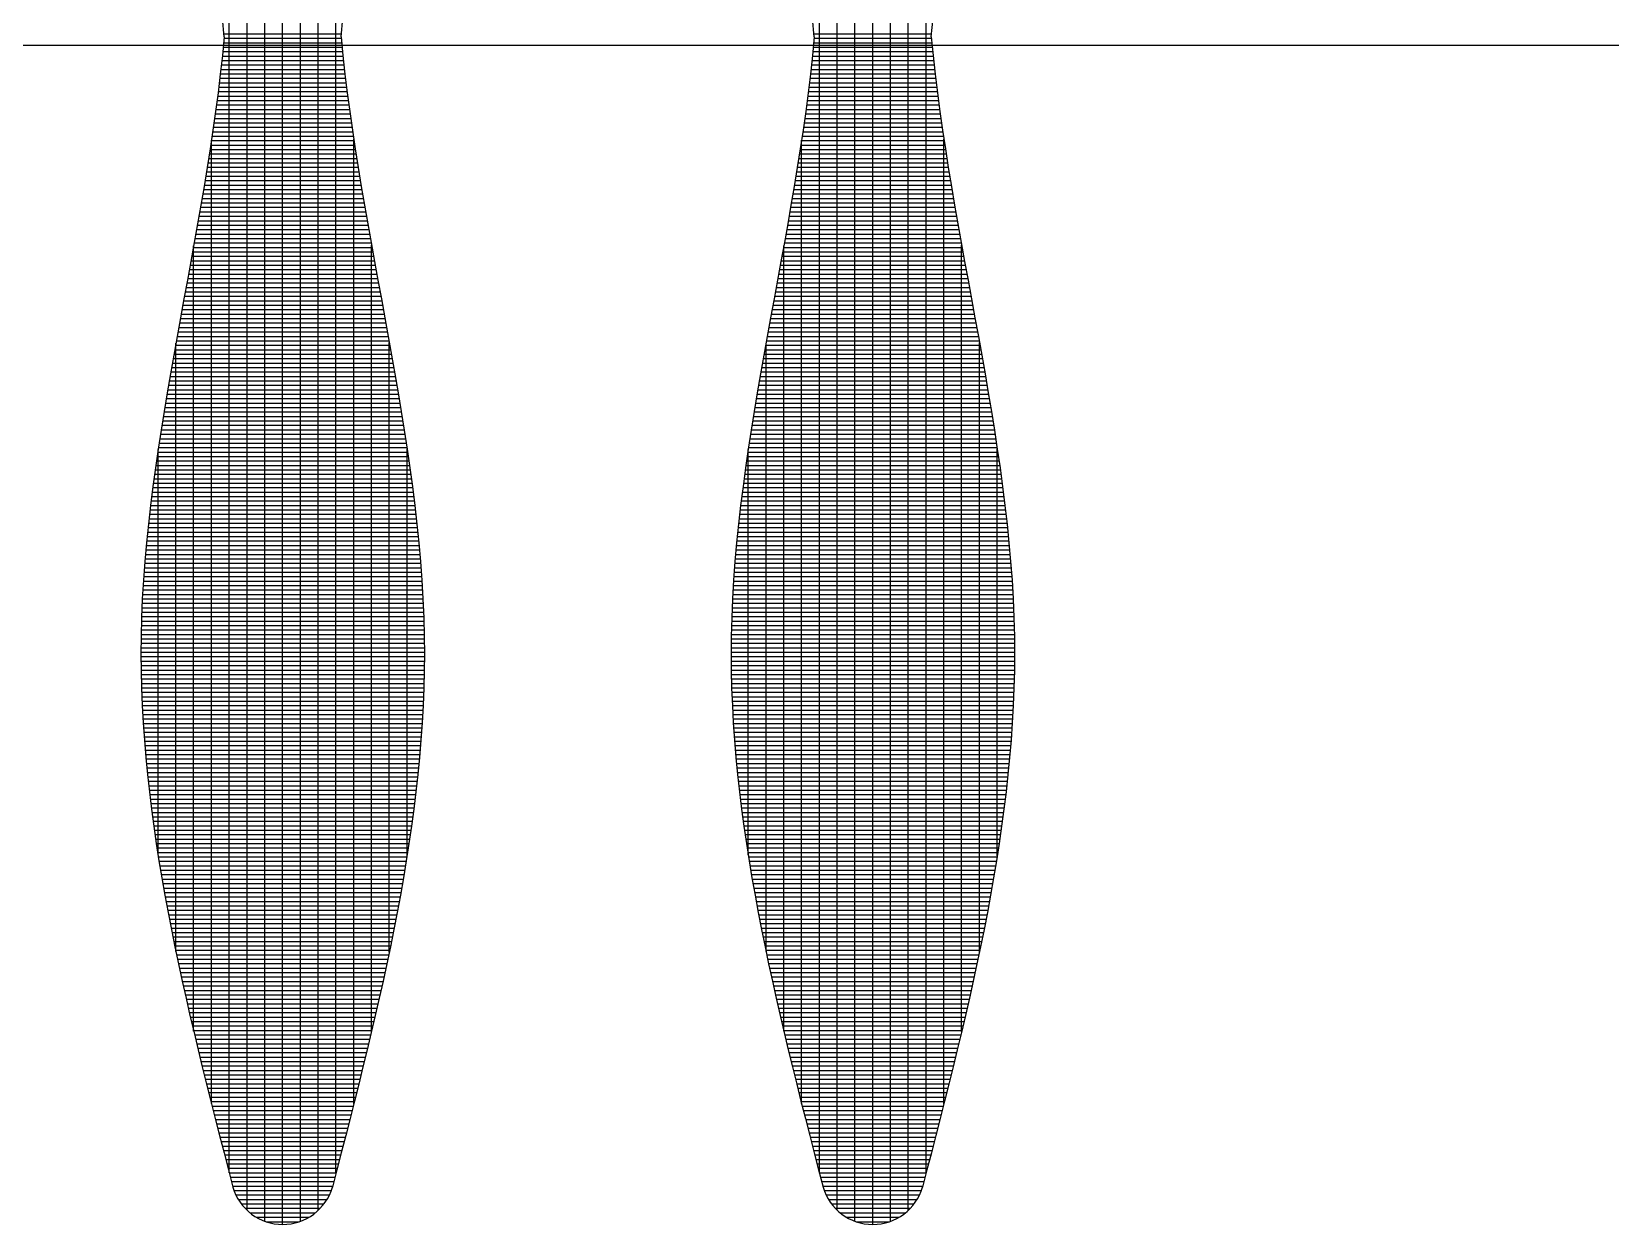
# Model space of a CAD drawing. Header units: inches. Extents: x 8.4 to 50.9, y 14.4 to 39.2.
# Drawn here: x 34.4022 to 34.684, y 25.4871 to 25.7 of the extents above; entities that cross this region are included whole.
import ezdxf

# ---------------------------------------------------------------- set-up
doc = ezdxf.new("R2010")
doc.units = ezdxf.units.IN
doc.header["$MEASUREMENT"] = 0
doc.layers.add('02', color=2, linetype='Continuous')

msp = doc.modelspace()

# ---------------------------------------------------------------- linework, layer by layer
at = {"layer": '02'}
for p, q in [((34.44383261365969, 25.48771023720441), (34.44383261365969, 25.91206792290145)), ((34.44700761362132, 25.48714468855873), (34.44700761362132, 25.91265752015865)), ((34.45018261358295, 25.48770304395989), (34.45018261358295, 25.91207544302565)), ((34.54917404138637, 25.48771023720441), (34.54917404138637, 25.91206792290145)), ((34.55234904134799, 25.48714468855873), (34.55234904134799, 25.91265752015865)), ((34.55552404130962, 25.48770304395989), (34.55552404130962, 25.91207544302565)), ((34.44065761369806, 25.48967781219803), (34.44065761369806, 25.90998198587444)), ((34.453357613661, 25.48965922962056), (34.453357613661, 25.91000204590786)), ((34.54599904130832, 25.48967781219803), (34.54599904130832, 25.90998198587444)), ((34.55869904127125, 25.48965922962056), (34.55869904127125, 25.91000204590786)), ((34.43748261362002, 25.49632961785359), (34.43748261362002, 25.90175849860647)), ((34.45653261362263, 25.49625364470525), (34.45653261362263, 25.90183447175481)), ((34.54282404134669, 25.49632961785359), (34.54282404134669, 25.90175849860647)), ((34.5618740413493, 25.49625364470525), (34.5618740413493, 25.90183447175481)), ((35.51696774295219, 25.69750123598319), (33.60440337182176, 25.69750123598319)), ((34.43640340272491, 25.69718186416835), (34.45763150871885, 25.69718186416835)), ((34.43647994463485, 25.69797561417331), (34.4575549668089, 25.69797561417331)), ((34.43653144141813, 25.69956311416867), (34.45750347002563, 25.69956311416867)), ((34.43655395253249, 25.69876936417826), (34.45748095902768, 25.69876936417826)), ((34.54174483045158, 25.69718186416835), (34.56297293644552, 25.69718186416835)), ((34.54182137236153, 25.69797561417331), (34.56289639453557, 25.69797561417331)), ((34.5418728691448, 25.69956311416867), (34.5628448977523, 25.69956311416867)), ((34.54189538014275, 25.69876936417826), (34.56282238675435, 25.69876936417826)), ((34.43615903660343, 25.69480061416802), (34.45787587495674, 25.69480061416802)), ((34.43624290231769, 25.69559436417298), (34.45779200912607, 25.69559436417298)), ((34.43632437313595, 25.69638811417794), (34.45771053830781, 25.69638811417794)), ((34.54150046421368, 25.69480061416802), (34.56321730268341, 25.69480061416802)), ((34.54158433004436, 25.69559436417298), (34.56313343685274, 25.69559436417298)), ((34.54166580086262, 25.69638811417794), (34.56305196603448, 25.69638811417794)), ((34.43580054924045, 25.69162561417729), (34.4582343622033, 25.69162561417729)), ((34.4358935324863, 25.69241936416769), (34.45814137895745, 25.69241936416769)), ((34.43598430547085, 25.69321311417265), (34.4580506059729, 25.69321311417265)), ((34.43607282221005, 25.69400686417761), (34.4579620892337, 25.69400686417761)), ((34.54114197696713, 25.69162561417729), (34.56357578992997, 25.69162561417729)), ((34.54123496021298, 25.69241936416769), (34.56348280668412, 25.69241936416769)), ((34.54132573319752, 25.69321311417265), (34.56339203369957, 25.69321311417265)), ((34.54141424993672, 25.69400686417761), (34.56330351696037, 25.69400686417761)), ((34.43550879847412, 25.68924436417696), (34.45852611308605, 25.68924436417696)), ((34.43560813636672, 25.69003811416737), (34.45842677519344, 25.69003811416737)), ((34.43570540183377, 25.69083186417233), (34.45832950960998, 25.69083186417233)), ((34.54085022608437, 25.68924436417696), (34.56386754081272, 25.68924436417696)), ((34.54094956397698, 25.69003811416737), (34.5637682028037, 25.69003811416737)), ((34.54104682956044, 25.69083186417233), (34.56367093733665, 25.69083186417233)), ((34.43509163918593, 25.68606936417168), (34.45894327237424, 25.68606936417168)), ((34.43519880868648, 25.68686311417664), (34.45883610275727, 25.68686311417664)), ((34.43530408888277, 25.68765686416704), (34.45873082256098, 25.68765686416704)), ((34.43540743402359, 25.688450614172), (34.45862747742017, 25.688450614172)), ((34.5404330669126, 25.68606936417168), (34.5642846999845, 25.68606936417168)), ((34.54054023641315, 25.68686311417664), (34.56417753048395, 25.68686311417664)), ((34.54064551660944, 25.68765686416704), (34.56407225028765, 25.68765686416704)), ((34.54074886175026, 25.688450614172), (34.56396890514684, 25.688450614172)), ((34.43475925015905, 25.68368811417135), (34.45927566140112, 25.68368811417135)), ((34.43487181434561, 25.68448186417631), (34.45916309709814, 25.68448186417631)), ((34.43498262589951, 25.68527561416672), (34.45905228554425, 25.68527561416672)), ((34.5401006777693, 25.68368811417135), (34.56461708901138, 25.68368811417135)), ((34.54021324207228, 25.68448186417631), (34.56450452482481, 25.68448186417631)), ((34.54032405362618, 25.68527561416672), (34.56439371327092, 25.68527561416672)), ((34.43429237384503, 25.68051311416606), (34.45974253771514, 25.68051311416606)), ((34.43430761365839, 25.50869785251384), (34.43430761365839, 25.68061409226324)), ((34.43441149512459, 25.68130686417102), (34.45962341631916, 25.68130686417102)), ((34.43452904514656, 25.68210061417598), (34.45950586641361, 25.68210061417598)), ((34.43464497862537, 25.68289436416639), (34.45938993281838, 25.68289436416639)), ((34.45970761370067, 25.50862001199097), (34.45970761370067, 25.68074475945436)), ((34.53963380145528, 25.68051311416606), (34.56508396544181, 25.68051311416606)), ((34.53964904126865, 25.50869785251384), (34.53964904126865, 25.68061409226324)), ((34.53975292285126, 25.68130686417102), (34.56496484404583, 25.68130686417102)), ((34.53987047287323, 25.68210061417598), (34.56484729402386, 25.68210061417598)), ((34.53998640635204, 25.68289436416639), (34.56473136054505, 25.68289436416639)), ((34.56504904131093, 25.50862001199097), (34.56504904131093, 25.68074475945436)), ((34.43380107965008, 25.67733811417533), (34.46023383191009, 25.67733811417533)), ((34.43392603415218, 25.67813186416574), (34.46010887729157, 25.67813186416574)), ((34.43404959807326, 25.6789256141707), (34.4599853133705, 25.6789256141707)), ((34.43417172636059, 25.67971936417566), (34.45986318508317, 25.67971936417566)), ((34.53914250726034, 25.67733811417533), (34.56557525963676, 25.67733811417533)), ((34.53926746187885, 25.67813186416574), (34.56545030501825, 25.67813186416574)), ((34.53939102579993, 25.6789256141707), (34.56532674109717, 25.6789256141707)), ((34.53951315408726, 25.67971936417566), (34.56520461280984, 25.67971936417566)), ((34.43341832260289, 25.67495686417501), (34.46061658895728, 25.67495686417501)), ((34.43354717888091, 25.67575061416541), (34.46048773267925, 25.67575061416541)), ((34.43367477950328, 25.67654436417037), (34.46036013205689, 25.67654436417037)), ((34.53875975032956, 25.67495686417501), (34.56595801656754, 25.67495686417501)), ((34.53888860649117, 25.67575061416541), (34.56582916028951, 25.67575061416541)), ((34.53901620711353, 25.67654436417037), (34.56570155966715, 25.67654436417037)), ((34.43289124024254, 25.67178186416972), (34.46114367131763, 25.67178186416972)), ((34.43302466966365, 25.67257561417468), (34.4610102417801, 25.67257561417468)), ((34.43315702317436, 25.67336936417964), (34.46087788826939, 25.67336936417964)), ((34.43328825572193, 25.67416311417005), (34.46074665572182, 25.67416311417005)), ((34.53823266796921, 25.67178186416972), (34.56648509892788, 25.67178186416972)), ((34.53836609739032, 25.67257561417468), (34.56635166950677, 25.67257561417468)), ((34.53849845090103, 25.67336936417964), (34.56621931599607, 25.67336936417964)), ((34.5386296834486, 25.67416311417005), (34.56608808344849, 25.67416311417005)), ((34.43248494308595, 25.66940061416939), (34.4615499683578, 25.66940061416939)), ((34.43262133213379, 25.67019436417435), (34.46141357930996, 25.67019436417435)), ((34.43275677938168, 25.67098811417931), (34.46127813206208, 25.67098811417931)), ((34.53782637081262, 25.66940061416939), (34.56689139608447, 25.66940061416939)), ((34.53796275986046, 25.67019436417435), (34.56675500703663, 25.67019436417435)), ((34.53809820710835, 25.67098811417931), (34.56661955978875, 25.67098811417931)), ((34.43193086226624, 25.66622561417866), (34.46210404917751, 25.66622561417866)), ((34.43207057194472, 25.66701936416907), (34.46196433961545, 25.66701936416907)), ((34.43220951840435, 25.66781311417403), (34.46182539315582, 25.66781311417403)), ((34.43234765694164, 25.66860686417899), (34.46168725461852, 25.66860686417899)), ((34.53727228999291, 25.66622561417866), (34.56744547690418, 25.66622561417866)), ((34.53741199955498, 25.66701936416907), (34.56730576734212, 25.66701936416907)), ((34.5375509460146, 25.66781311417403), (34.56716682088249, 25.66781311417403)), ((34.53768908466832, 25.66860686417899), (34.56702868222878, 25.66860686417899)), ((34.43150759967197, 25.66384436417833), (34.46252731177178, 25.66384436417833)), ((34.43164933160101, 25.66463811416874), (34.46238557984275, 25.66463811416874)), ((34.43179043395598, 25.6654318641737), (34.46224447748777, 25.6654318641737)), ((34.53684902739865, 25.66384436417833), (34.56786873949845, 25.66384436417833)), ((34.53699075932768, 25.66463811416874), (34.56772700756942, 25.66463811416874)), ((34.53713186168265, 25.6654318641737), (34.56758590521444, 25.6654318641737)), ((34.43093526562829, 25.66066936417305), (34.46309964581546, 25.66066936417305)), ((34.43107907114704, 25.66146311417801), (34.46295584029671, 25.66146311417801)), ((34.43113261358035, 25.5216223316162), (34.43113261358035, 25.66175927293775)), ((34.43122242497434, 25.66225686416842), (34.46281248646942, 25.66225686416842)), ((34.43136528263953, 25.66305061417338), (34.46266962880422, 25.66305061417338)), ((34.4628826136623, 25.52153925122515), (34.4628826136623, 25.6618682416371)), ((34.53627669335496, 25.66066936417305), (34.56844107354213, 25.66066936417305)), ((34.53642049887371, 25.66146311417801), (34.56829726802339, 25.66146311417801)), ((34.53647404130702, 25.5216223316162), (34.53647404130702, 25.66175927293775)), ((34.53656385270101, 25.66225686416842), (34.56815391419609, 25.66225686416842)), ((34.5367067103662, 25.66305061417338), (34.56801105653089, 25.66305061417338)), ((34.56822404138897, 25.52153925122515), (34.56822404138897, 25.6618682416371)), ((34.43050158258215, 25.65828811417272), (34.46353332897802, 25.65828811417272)), ((34.4306464769334, 25.65908186417768), (34.46338843451035, 25.65908186417768)), ((34.43079105277234, 25.65987561416809), (34.46324385878783, 25.65987561416809)), ((34.53584301019241, 25.65828811417272), (34.56887475670469, 25.65828811417272)), ((34.53598790466008, 25.65908186417768), (34.56872986223702, 25.65908186417768)), ((34.53613248038259, 25.65987561416809), (34.56858528651451, 25.65987561416809)), ((34.42991970620737, 25.65511311416744), (34.46411520523638, 25.65511311416744)), ((34.43006543153119, 25.6559068641724), (34.46396948002898, 25.6559068641724)), ((34.43021101541039, 25.65670061417736), (34.46382389603336, 25.65670061417736)), ((34.4303564139564, 25.65749436416776), (34.46367849748735, 25.65749436416776)), ((34.53526113393404, 25.65511311416744), (34.56945663296305, 25.65511311416744)), ((34.53540685925786, 25.6559068641724), (34.56931090763923, 25.6559068641724)), ((34.53555244313706, 25.65670061417736), (34.56916532376003, 25.65670061417736)), ((34.53569784168307, 25.65749436416776), (34.56901992521402, 25.65749436416776)), ((34.42933627871484, 25.6519381141767), (34.46469863272891, 25.6519381141767)), ((34.42948212604192, 25.65273186416711), (34.46455278540184, 25.65273186416711)), ((34.42962800922491, 25.65352561417207), (34.46440690233526, 25.65352561417207)), ((34.42977388402601, 25.65431936417703), (34.46426102741775, 25.65431936417703)), ((34.53467770644151, 25.6519381141767), (34.57004006045558, 25.6519381141767)), ((34.53482355376859, 25.65273186416711), (34.56989421312851, 25.65273186416711)), ((34.53496943695158, 25.65352561417207), (34.56974832994551, 25.65352561417207)), ((34.53511531175268, 25.65431936417703), (34.56960245514442, 25.65431936417703)), ((34.42889939482943, 25.64955686417638), (34.46513551673074, 25.64955686417638)), ((34.42904486892898, 25.65035061416679), (34.46499004263119, 25.65035061416679)), ((34.42919051159792, 25.65114436417175), (34.46484439996225, 25.65114436417175)), ((34.53424082243968, 25.64955686417638), (34.57047694445741, 25.64955686417638)), ((34.53438629653924, 25.65035061416679), (34.57033147035786, 25.65035061416679)), ((34.53453193932459, 25.65114436417175), (34.5701858275725, 25.65114436417175)), ((34.42832006992926, 25.64638186417109), (34.4657148415145, 25.64638186417109)), ((34.4284644270238, 25.64717561417605), (34.46557048441996, 25.64717561417605)), ((34.42860912963901, 25.64796936416646), (34.46542578180474, 25.64796936416646)), ((34.4287541336535, 25.64876311417142), (34.46528077790667, 25.64876311417142)), ((34.53366149765593, 25.64638186417109), (34.57105626924117, 25.64638186417109)), ((34.53380585475047, 25.64717561417605), (34.57091191214663, 25.64717561417605)), ((34.53395055736569, 25.64796936416646), (34.57076720953141, 25.64796936416646)), ((34.53409556138017, 25.64876311417142), (34.57062220551693, 25.64876311417142)), ((34.42788951496281, 25.64400061417077), (34.46614539648094, 25.64400061417077)), ((34.42795761361872, 25.53582812833305), (34.42795761361872, 25.6443788111716)), ((34.42803256971915, 25.64479436417573), (34.4660023417246, 25.64479436417573)), ((34.42817610282604, 25.64558811416613), (34.46585880861771, 25.64558811416613)), ((34.46605761362393, 25.53573364116132), (34.46605761362393, 25.6444880150881)), ((34.53323094268949, 25.64400061417077), (34.57148682420761, 25.64400061417077)), ((34.53329904134539, 25.53582812833305), (34.53329904134539, 25.6443788111716)), ((34.53337399744582, 25.64479436417573), (34.57134376945127, 25.64479436417573)), ((34.53351753055271, 25.64558811416613), (34.57120023634438, 25.64558811416613)), ((34.5713990413506, 25.53573364116132), (34.5713990413506, 25.6444880150881)), ((34.42732296408307, 25.64082561416548), (34.46671194747709, 25.64082561416548)), ((34.42746366305896, 25.64161936417044), (34.46657124850121, 25.64161936417044)), ((34.4276050174531, 25.6424131141754), (34.46642989410707, 25.6424131141754)), ((34.42774698279486, 25.64320686416581), (34.46628792876531, 25.64320686416581)), ((34.53266439169333, 25.64082561416548), (34.57205337520377, 25.64082561416548)), ((34.53280509078563, 25.64161936417044), (34.57191267611147, 25.64161936417044)), ((34.53294644517977, 25.6424131141754), (34.57177132171732, 25.6424131141754)), ((34.53308841052153, 25.64320686416581), (34.57162935637557, 25.64320686416581)), ((34.42690524146114, 25.63844436417971), (34.46712967009903, 25.63844436417971)), ((34.42704370887172, 25.63923811417012), (34.46699120257203, 25.63923811417012)), ((34.42718296453045, 25.64003186417508), (34.46685194691331, 25.64003186417508)), ((34.5322466690714, 25.63844436417971), (34.5724710978257, 25.63844436417971)), ((34.53238513659839, 25.63923811417012), (34.5723326302987, 25.63923811417012)), ((34.53252439225712, 25.64003186417508), (34.57219337463998, 25.64003186417508)), ((34.42636013835822, 25.63526936417442), (34.46767477308553, 25.63526936417442)), ((34.426495010398, 25.63606311417938), (34.46753990104575, 25.63606311417938)), ((34.42663084787004, 25.63685686416979), (34.46740406369013, 25.63685686416979)), ((34.4267676063037, 25.63765061417475), (34.46726730525647, 25.63765061417475)), ((34.53170156608489, 25.63526936417442), (34.57301620081221, 25.63526936417442)), ((34.53183643812467, 25.63606311417938), (34.57288132877243, 25.63606311417938)), ((34.53197227559671, 25.63685686416979), (34.57274549130038, 25.63685686416979)), ((34.53210903391395, 25.63765061417475), (34.57260873298314, 25.63765061417475)), ((34.42596175767635, 25.6328881141741), (34.46807315376741, 25.6328881141741)), ((34.42609346764316, 25.63368186417906), (34.4679414438006, 25.63368186417906)), ((34.42622627598853, 25.63447561416946), (34.46780863557164, 25.63447561416946)), ((34.53130318540302, 25.6328881141741), (34.57341458149408, 25.6328881141741)), ((34.53143489536983, 25.63368186417906), (34.57328287152727, 25.63368186417906)), ((34.5315677037152, 25.63447561416946), (34.5731500631819, 25.63447561416946)), ((34.42544678996005, 25.62971311416881), (34.46858812148371, 25.62971311416881)), ((34.42557366228816, 25.63050686417377), (34.46846124927201, 25.63050686417377)), ((34.4257018105282, 25.63130061417873), (34.46833310091556, 25.63130061417873)), ((34.42583119044234, 25.63209436416914), (34.46820372100142, 25.63209436416914)), ((34.53078821768672, 25.62971311416881), (34.57392954921038, 25.62971311416881)), ((34.53091509001483, 25.63050686417377), (34.57380267688227, 25.63050686417377)), ((34.53104323825487, 25.63130061417873), (34.57367452864223, 25.63130061417873)), ((34.53117261816901, 25.63209436416914), (34.57354514872809, 25.63209436416914)), ((34.42507427455079, 25.62733186416849), (34.46896063689296, 25.62733186416849)), ((34.42519705173713, 25.62812561417345), (34.46883785982304, 25.62812561417345)), ((34.42532123824735, 25.6289193641784), (34.4687136731964, 25.6289193641784)), ((34.53041570227747, 25.62733186416849), (34.57430206461963, 25.62733186416849)), ((34.53053847934738, 25.62812561417345), (34.57417928754971, 25.62812561417345)), ((34.53066266597402, 25.6289193641784), (34.57405510092308, 25.6289193641784)), ((34.42459815323041, 25.62415686417775), (34.46943675832976, 25.62415686417775)), ((34.42471484631919, 25.62495061416816), (34.46932006524098, 25.62495061416816)), ((34.42478261365709, 25.55303028261519), (34.42478261365709, 25.62540666443933)), ((34.42483312731297, 25.62574436417312), (34.46920178413079, 25.62574436417312)), ((34.42495295162466, 25.62653811417808), (34.46908195981909, 25.62653811417808)), ((34.46923261358556, 25.55290597676471), (34.46923261358556, 25.62553848326901)), ((34.52993958084066, 25.62415686417775), (34.57477818605643, 25.62415686417775)), ((34.53005627404586, 25.62495061416816), (34.57466149285123, 25.62495061416816)), ((34.53012404138376, 25.55303028261519), (34.53012404138376, 25.62540666443933)), ((34.53017455503964, 25.62574436417312), (34.57454321185746, 25.62574436417312)), ((34.53029437935133, 25.62653811417808), (34.57442338754576, 25.62653811417808)), ((34.57457404131223, 25.55290597676471), (34.57457404131223, 25.62553848326901)), ((34.42414815341276, 25.62098186417247), (34.469886758031, 25.62098186417247)), ((34.42425804807958, 25.62177561417743), (34.46977686336417, 25.62177561417743)), ((34.42436970934891, 25.62256936416783), (34.46966520209484, 25.62256936416783)), ((34.42448309263368, 25.62336311417279), (34.46955181881007, 25.62336311417279)), ((34.52948958113943, 25.62098186417247), (34.57522818575767, 25.62098186417247)), ((34.52959947580625, 25.62177561417743), (34.57511829109085, 25.62177561417743)), ((34.52971113707558, 25.62256936416783), (34.57500662982152, 25.62256936416783)), ((34.52982452036035, 25.62336311417279), (34.57489324653675, 25.62336311417279)), ((34.42382951804125, 25.61860061417214), (34.47020539351892, 25.61860061417214)), ((34.4239338436319, 25.6193943641771), (34.47010106792827, 25.6193943641771)), ((34.42404007040118, 25.62018811416751), (34.46999484104258, 25.62018811416751)), ((34.52917094576792, 25.61860061417214), (34.57554682112918, 25.61860061417214)), ((34.52927527124216, 25.6193943641771), (34.57544249565494, 25.6193943641771)), ((34.52938149812785, 25.62018811416751), (34.57533626876925, 25.62018811416751)), ((34.4234321260747, 25.61542561416686), (34.47060278536905, 25.61542561416686)), ((34.42352839758773, 25.61621936417182), (34.47050651385602, 25.61621936417182)), ((34.42362675014105, 25.61701311417677), (34.47040816141912, 25.61701311417677)), ((34.42372713856552, 25.61780686416718), (34.47030777287823, 25.61780686416718)), ((34.52877355380137, 25.61542561416686), (34.57594421309572, 25.61542561416686)), ((34.5288698253144, 25.61621936417182), (34.57584794158269, 25.61621936417182)), ((34.52896817775131, 25.61701311417677), (34.57574958914579, 25.61701311417677)), ((34.5290685662922, 25.61780686416718), (34.5756492006049, 25.61780686416718)), ((34.4231562485375, 25.61304436416653), (34.47087866302267, 25.61304436416653)), ((34.42324600638044, 25.61383811417149), (34.47078890506332, 25.61383811417149)), ((34.42333798065469, 25.61463186417645), (34.47069693078906, 25.61463186417645)), ((34.52849767614775, 25.61304436416653), (34.57622009074935, 25.61304436416653)), ((34.52858743410711, 25.61383811417149), (34.57613033278999, 25.61383811417149)), ((34.52867940838136, 25.61463186417645), (34.57603835851573, 25.61463186417645)), ((34.42282028416325, 25.6098693641758), (34.4712146272805, 25.6098693641758)), ((34.4229007245895, 25.6106631141662), (34.47113418697067, 25.6106631141662)), ((34.42298356224005, 25.61145686417116), (34.47105134920371, 25.61145686417116)), ((34.42306875194576, 25.61225061417612), (34.47096615949799, 25.61225061417612)), ((34.52816171188992, 25.6098693641758), (34.57655605500717, 25.6098693641758)), ((34.52824215219975, 25.6106631141662), (34.57647561458093, 25.6106631141662)), ((34.52832498996672, 25.61145686417116), (34.57639277693038, 25.61145686417116)), ((34.52841017967243, 25.61225061417612), (34.57630758722466, 25.61225061417612)), ((34.42259380106502, 25.60748811417547), (34.47144111037873, 25.60748811417547)), ((34.42266677694083, 25.60828186416588), (34.47136813450292, 25.60828186416588)), ((34.4227422864797, 25.60907561417084), (34.47129262508047, 25.60907561417084)), ((34.52793522879169, 25.60748811417547), (34.57678253810541, 25.60748811417547)), ((34.5280082046675, 25.60828186416588), (34.5767095622296, 25.60828186416588)), ((34.52808371420637, 25.60907561417084), (34.57663405269072, 25.60907561417084)), ((34.42232814560798, 25.60431311417019), (34.47170676595219, 25.60431311417019)), ((34.42239053094913, 25.60510686417514), (34.47164438049462, 25.60510686417514)), ((34.42245563249257, 25.60590061416555), (34.47157927895118, 25.60590061416555)), ((34.42252340437066, 25.60669436417051), (34.47151150707309, 25.60669436417051)), ((34.52766957333465, 25.60431311417019), (34.57704819356245, 25.60431311417019)), ((34.5277319586758, 25.60510686417514), (34.57698580822129, 25.60510686417514)), ((34.52779706021924, 25.60590061416555), (34.57692070667785, 25.60590061416555)), ((34.52786483209734, 25.60669436417051), (34.57685293479976, 25.60669436417051)), ((34.42215774407764, 25.60193186416986), (34.47187716748253, 25.60193186416986)), ((34.42221170630459, 25.60272561417482), (34.47182320525557, 25.60272561417482)), ((34.42226852210392, 25.60351936417978), (34.47176638945625, 25.60351936417978)), ((34.52749917168789, 25.60193186416986), (34.5772185952092, 25.60193186416986)), ((34.52755313391485, 25.60272561417482), (34.57716463298225, 25.60272561417482)), ((34.52760994971418, 25.60351936417978), (34.5771078170665, 25.60351936417978)), ((34.42197135080737, 25.59875686417913), (34.4720635607528, 25.59875686417913)), ((34.42201343855508, 25.59955061416953), (34.47202147288867, 25.59955061416953)), ((34.42205856416062, 25.60034436417449), (34.47197634739955, 25.60034436417449)), ((34.42210668129069, 25.60113811417945), (34.47192823015307, 25.60113811417945)), ((34.52731277853404, 25.59875686417913), (34.57740498836306, 25.59875686417913)), ((34.52735486628175, 25.59955061416953), (34.57736290061534, 25.59955061416953)), ((34.52739999177088, 25.60034436417449), (34.57731777512622, 25.60034436417449)), ((34.52744810901736, 25.60113811417945), (34.57726965787974, 25.60113811417945)), ((34.42183430180107, 25.59558186417384), (34.47220060964268, 25.59558186417384)), ((34.42186377606508, 25.5963756141788), (34.47217113537867, 25.5963756141788)), ((34.42189647317086, 25.59716936416921), (34.47213843827289, 25.59716936416921)), ((34.42193234678511, 25.59796311417417), (34.47210256465864, 25.59796311417417)), ((34.52717572952774, 25.59558186417384), (34.57754203736935, 25.59558186417384)), ((34.52720520379175, 25.5963756141788), (34.57751256310534, 25.5963756141788)), ((34.52723790089753, 25.59716936416921), (34.57747986599956, 25.59716936416921)), ((34.52727377451178, 25.59796311417417), (34.57744399238531, 25.59796311417417)), ((34.42176568207019, 25.59320061417352), (34.47226922948998, 25.59320061417352)), ((34.4217852082957, 25.59399436417847), (34.47224970314805, 25.59399436417847)), ((34.42180809706137, 25.59478811416888), (34.4722268144988, 25.59478811416888)), ((34.52710710979686, 25.59320061417352), (34.57761065710024, 25.59320061417352)), ((34.52712663602237, 25.59399436417847), (34.57759113087472, 25.59399436417847)), ((34.52714952478804, 25.59478811416888), (34.57756824210905, 25.59478811416888)), ((34.421721932843, 25.59002561416823), (34.47231297860075, 25.59002561416823)), ((34.42172769982521, 25.59081936417319), (34.47230721161854, 25.59081936417319)), ((34.42173690210716, 25.59161311417815), (34.4722980093366, 25.59161311417815)), ((34.42174956518379, 25.59240686416856), (34.47228534625997, 25.59240686416856)), ((34.52706336056967, 25.59002561416823), (34.57765440632743, 25.59002561416823)), ((34.52706912755188, 25.59081936417319), (34.57764863934521, 25.59081936417319)), ((34.52707832983383, 25.59161311417815), (34.57763943706327, 25.59161311417815)), ((34.52709099291046, 25.59240686416856), (34.57762677398664, 25.59240686416856)), ((34.42171957485066, 25.58923186417782), (34.4723153365931, 25.58923186417782)), ((34.4217205994219, 25.58843811417286), (34.47231431202185, 25.58843811417286)), ((34.42172498024688, 25.5876443641679), (34.47230993131329, 25.5876443641679)), ((34.52706100257733, 25.58923186417782), (34.57765676431977, 25.58923186417782)), ((34.52706202714857, 25.58843811417286), (34.57765573974852, 25.58843811417286)), ((34.52706640785713, 25.5876443641679), (34.57765135892355, 25.5876443641679)), ((34.42173269066647, 25.5868506141775), (34.4723022208937, 25.5868506141775)), ((34.421743704138, 25.58605686417254), (34.47229120730576, 25.58605686417254)), ((34.42175799423516, 25.58526311416758), (34.472276917325, 25.58526311416758)), ((34.42177553418246, 25.58446936417717), (34.4722593772613, 25.58446936417717)), ((34.52707411827673, 25.5868506141775), (34.57764364862037, 25.5868506141775)), ((34.52708513186467, 25.58605686417254), (34.57763263503243, 25.58605686417254)), ((34.52709942184542, 25.58526311416758), (34.57761834505168, 25.58526311416758)), ((34.52711696190913, 25.58446936417717), (34.57760080498797, 25.58446936417717)), ((34.42179629743718, 25.58367561417221), (34.47223861412299, 25.58367561417221)), ((34.42182025722381, 25.58288186416725), (34.47221465421994, 25.58288186416725)), ((34.42184738699966, 25.58208811417684), (34.47218752456051, 25.58208811417684)), ((34.52713772516385, 25.58367561417221), (34.57758004173324, 25.58367561417221)), ((34.52716168495049, 25.58288186416725), (34.57755608194661, 25.58288186416725)), ((34.52718881460991, 25.58208811417684), (34.57752895228718, 25.58208811417684)), ((34.42187765975636, 25.58129436417189), (34.47215725168739, 25.58129436417189)), ((34.42191104883482, 25.58050061416693), (34.47212386272535, 25.58050061416693)), ((34.42194752722666, 25.57970686417652), (34.47208738421709, 25.57970686417652)), ((34.4219870682728, 25.57891311417156), (34.47204784317096, 25.57891311417156)), ((34.52721908748303, 25.58129436417189), (34.57749867941406, 25.58129436417189)), ((34.52725247656149, 25.58050061416693), (34.57746529033561, 25.58050061416693)), ((34.52728895495333, 25.57970686417652), (34.57742881194376, 25.57970686417652)), ((34.52732849599947, 25.57891311417156), (34.57738927089763, 25.57891311417156)), ((34.42202964484845, 25.5781193641666), (34.4720052665953, 25.5781193641666)), ((34.42207523017809, 25.57732561417619), (34.47195968126566, 25.57732561417619)), ((34.42212379713696, 25.57653186417123), (34.47191111430679, 25.57653186417123)), ((34.52737107257512, 25.5781193641666), (34.57734669432197, 25.5781193641666)), ((34.52741665790477, 25.57732561417619), (34.57730110899233, 25.57732561417619)), ((34.52746522486363, 25.57653186417123), (34.57725254203346, 25.57653186417123)), ((34.42217531883311, 25.57573811416627), (34.47185959272706, 25.57573811416627)), ((34.42222976790895, 25.57494436417587), (34.47180514353481, 25.57494436417587)), ((34.42228711758894, 25.57415061417091), (34.47174779397123, 25.57415061417091)), ((34.42234734039907, 25.57335686416595), (34.47168757104468, 25.57335686416595)), ((34.52751674644337, 25.57573811416627), (34.57720102045373, 25.57573811416627)), ((34.52757119563562, 25.57494436417587), (34.57714657126148, 25.57494436417587)), ((34.52762854519919, 25.57415061417091), (34.5770892216979, 25.57415061417091)), ((34.52768876812574, 25.57335686416595), (34.57702899877135, 25.57335686416595)), ((34.42241040956382, 25.57256311417554), (34.47162450199635, 25.57256311417554)), ((34.42247629749276, 25.57176936417058), (34.4715586140674, 25.57176936417058)), ((34.42254497706112, 25.57097561416562), (34.47148993438263, 25.57097561416562)), ((34.42261642114413, 25.57018186417521), (34.47141849029963, 25.57018186417521)), ((34.52775183717408, 25.57256311417554), (34.57696592972302, 25.57256311417554)), ((34.52781772510302, 25.57176936417058), (34.57690004179408, 25.57176936417058)), ((34.52788640478779, 25.57097561416562), (34.5768313621093, 25.57097561416562)), ((34.5279578488708, 25.57018186417521), (34.5767599180263, 25.57018186417521)), ((34.42269060238418, 25.56938811417026), (34.47134430917599, 25.56938811417026)), ((34.42276749319085, 25.56859436417985), (34.47126741836932, 25.56859436417985)), ((34.42284706643936, 25.56780061417489), (34.47118784512081, 25.56780061417489)), ((34.52803202999443, 25.56938811417026), (34.57668573690266, 25.56938811417026)), ((34.5281089208011, 25.56859436417985), (34.57660884609599, 25.56859436417985)), ((34.52818849404962, 25.56780061417489), (34.57652927284748, 25.56780061417489)), ((34.42292929453929, 25.56700686416993), (34.47110561702088, 25.56700686416993)), ((34.42301415013303, 25.56621311417952), (34.47102076142714, 25.56621311417952)), ((34.42310160574657, 25.56541936417456), (34.4709333058136, 25.56541936417456)), ((34.42319163378947, 25.5646256141696), (34.4708432777707, 25.5646256141696)), ((34.52827072226596, 25.56700686416993), (34.57644704463114, 25.56700686416993)), ((34.5283555778597, 25.56621311417952), (34.5763621890374, 25.56621311417952)), ((34.52844303347324, 25.56541936417456), (34.57627473342386, 25.56541936417456)), ((34.52853306139973, 25.5646256141696), (34.57618470549737, 25.5646256141696)), ((34.42328420678773, 25.5638318641792), (34.47075070477244, 25.5638318641792)), ((34.4233792971509, 25.56303811417424), (34.47065561440927, 25.56303811417424)), ((34.42347687728856, 25.56224436416928), (34.4705580342716, 25.56224436416928)), ((34.5286256345144, 25.5638318641792), (34.5760921323827, 25.5638318641792)), ((34.52872072487757, 25.56303811417424), (34.57599704201952, 25.56303811417424)), ((34.52881830501524, 25.56224436416928), (34.57589946188186, 25.56224436416928)), ((34.42357691949387, 25.56145061417887), (34.4704579920663, 25.56145061417887)), ((34.42367939605997, 25.56065686417391), (34.47035551538379, 25.56065686417391)), ((34.42378427939643, 25.55986311416895), (34.47025063204732, 25.55986311416895)), ((34.42389154179641, 25.55906936417854), (34.47014336976376, 25.55906936417854)), ((34.52891834722054, 25.56145061417887), (34.57579941967656, 25.56145061417887)), ((34.52902082378664, 25.56065686417391), (34.57569694311046, 25.56065686417391)), ((34.5291257071231, 25.55986311416895), (34.575592059774, 25.55986311416895)), ((34.52923296952308, 25.55906936417854), (34.57548479737402, 25.55906936417854)), ((34.42400115532023, 25.55827561417358), (34.47003375612353, 25.55827561417358)), ((34.42411309237745, 25.55748186416863), (34.4699218190663, 25.55748186416863)), ((34.42422732502841, 25.55668811417822), (34.46980758641534, 25.55668811417822)), ((34.5293425830469, 25.55827561417358), (34.5753751838502, 25.55827561417358)), ((34.52945452010412, 25.55748186416863), (34.57526324679297, 25.55748186416863)), ((34.52956875275508, 25.55668811417822), (34.57514901414201, 25.55668811417822)), ((34.42434382544984, 25.55589436417326), (34.46969108599392, 25.55589436417326)), ((34.42446256581847, 25.5551006141683), (34.4695723457417, 25.5551006141683)), ((34.42458351807822, 25.55430686417789), (34.46945139336553, 25.55430686417789)), ((34.42470665440582, 25.55351311417293), (34.46932825715434, 25.55351311417293)), ((34.52968525317651, 25.55589436417326), (34.57503251372059, 25.55589436417326)), ((34.52980399342873, 25.5551006141683), (34.57491377335195, 25.5551006141683)), ((34.52992494580489, 25.55430686417789), (34.5747928210922, 25.55430686417789)), ((34.53004808201608, 25.55351311417293), (34.57466968488102, 25.55351311417293)), ((34.42483194674519, 25.55271936416797), (34.46920296469857, 25.55271936416797)), ((34.42495936727305, 25.55192561417757), (34.46907554417071, 25.55192561417757)), ((34.42508888793331, 25.55113186417261), (34.46894602351044, 25.55113186417261)), ((34.53017337447186, 25.55271936416797), (34.57454439242524, 25.55271936416797)), ((34.53030079499972, 25.55192561417757), (34.57441697189738, 25.55192561417757)), ((34.53043031565998, 25.55113186417261), (34.57428745123711, 25.55113186417261)), ((34.42522048055348, 25.55033811416765), (34.46881443089028, 25.55033811416765)), ((34.42535411719386, 25.54954436417724), (34.46868079424989, 25.54954436417724)), ((34.42548976968196, 25.54875061417228), (34.46854514176179, 25.54875061417228)), ((34.42562740996168, 25.54795686416732), (34.46840750159849, 25.54795686416732)), ((34.53056190828015, 25.55033811416765), (34.57415585861695, 25.55033811416765)), ((34.53069554492053, 25.54954436417724), (34.57402222197656, 25.54954436417724)), ((34.53083119740863, 25.54875061417228), (34.57388656948847, 25.54875061417228)), ((34.53096883757193, 25.54795686416732), (34.57374892932516, 25.54795686416732)), ((34.42576700974409, 25.54716311417691), (34.46826790169966, 25.54716311417691)), ((34.42590854108953, 25.54636936417196), (34.46812637035423, 25.54636936417196)), ((34.42605197570906, 25.545575614167), (34.46798293585111, 25.545575614167)), ((34.53110843747076, 25.54716311417691), (34.57360932942633, 25.54716311417691)), ((34.5312499688162, 25.54636936417196), (34.5734677980809, 25.54636936417196)), ((34.53139340331931, 25.545575614167), (34.57332436357778, 25.545575614167)), ((34.42619728531376, 25.54478186417659), (34.46783762624641, 25.54478186417659)), ((34.42634444161472, 25.54398811417163), (34.46769046982904, 25.54398811417163)), ((34.42649341667224, 25.54319436416667), (34.46754149488793, 25.54319436416667)), ((34.42664418173176, 25.54240061417626), (34.46739072971199, 25.54240061417626)), ((34.53153871292402, 25.54478186417659), (34.57317905397308, 25.54478186417659)), ((34.53168586934139, 25.54398811417163), (34.57303189755571, 25.54398811417163)), ((34.5318348442825, 25.54319436416667), (34.57288292249818, 25.54319436416667)), ((34.53198560945843, 25.54240061417626), (34.57273215743867, 25.54240061417626)), ((34.42679670885359, 25.5416068641713), (34.46723820259017, 25.5416068641713)), ((34.42695096963239, 25.54081311416634), (34.46708394192778, 25.54081311416634)), ((34.4271069355464, 25.54001936417594), (34.46692797601376, 25.54001936417594)), ((34.42726457830672, 25.53922561417098), (34.46677033313703, 25.53922561417098)), ((34.53213813658026, 25.5416068641713), (34.57257963031684, 25.5416068641713)), ((34.53229239735906, 25.54081311416634), (34.57242536953804, 25.54081311416634)), ((34.53244836315666, 25.54001936417594), (34.57226940374044, 25.54001936417594)), ((34.53260600603339, 25.53922561417098), (34.57211176086371, 25.53922561417098)), ((34.42742386962441, 25.53843186416602), (34.46661104181935, 25.53843186416602)), ((34.42758478097771, 25.53763811417561), (34.46645013058246, 25.53763811417561)), ((34.42774728384488, 25.53684436417065), (34.46628762759887, 25.53684436417065)), ((34.53276529735108, 25.53843186416602), (34.57195246954602, 25.53843186416602)), ((34.53292620870438, 25.53763811417561), (34.57179155819271, 25.53763811417561)), ((34.53308871157155, 25.53684436417065), (34.57162905532554, 25.53684436417065)), ((34.42791134993699, 25.53605061416569), (34.46612356150676, 25.53605061416569)), ((34.42807695073229, 25.53525686417528), (34.46595796071146, 25.53525686417528)), ((34.42824405770902, 25.53446311417033), (34.46579085385115, 25.53446311417033)), ((34.42841264222902, 25.53366936416537), (34.46562226921473, 25.53366936416537)), ((34.53325277766366, 25.53605061416569), (34.57146498923343, 25.53605061416569)), ((34.53341837845896, 25.53525686417528), (34.57129938843813, 25.53525686417528)), ((34.53358548543569, 25.53446311417033), (34.5711322814614, 25.53446311417033)), ((34.53375406995569, 25.53366936416537), (34.5709636969414, 25.53366936416537)), ((34.42858267600336, 25.53287561417496), (34.46545223555681, 25.53287561417496)), ((34.42875413027745, 25.53208186417), (34.4652807811663, 25.53208186417)), ((34.42892697652955, 25.53128811417959), (34.4651079349142, 25.53128811417959)), ((34.53392410361361, 25.53287561417496), (34.57079366328348, 25.53287561417496)), ((34.53409555800413, 25.53208186417), (34.57062220889297, 25.53208186417)), ((34.53426840425622, 25.53128811417959), (34.57044936264087, 25.53128811417959)), ((34.4291011862379, 25.53049436417463), (34.46493372520585, 25.53049436417463)), ((34.42927673076433, 25.52970061416967), (34.46475818079584, 25.52970061416967)), ((34.42945358135425, 25.52890686417927), (34.46458133020592, 25.52890686417927)), ((34.42963170948592, 25.52811311417431), (34.46440320195784, 25.52811311417431)), ((34.53444261396457, 25.53049436417463), (34.57027515293252, 25.53049436417463)), ((34.53461815837458, 25.52970061416967), (34.57009960852251, 25.52970061416967)), ((34.53479500896451, 25.52890686417927), (34.56992275793259, 25.52890686417927)), ((34.53497313721259, 25.52811311417431), (34.56974462968451, 25.52811311417431)), ((34.42981108652116, 25.52731936416935), (34.46422382503901, 25.52731936416935)), ((34.42999168370538, 25.52652561417894), (34.46404322773837, 25.52652561417894)), ((34.43017347240043, 25.52573186417398), (34.46386143904333, 25.52573186417398)), ((34.53515251424783, 25.52731936416935), (34.56956525264927, 25.52731936416935)), ((34.53533311143205, 25.52652561417894), (34.56938465546504, 25.52652561417894)), ((34.5355149001271, 25.52573186417398), (34.56920286677, 25.52573186417398)), ((34.43035642396812, 25.52493811416902), (34.46367848747563, 25.52493811416902)), ((34.43054050965388, 25.52414436417861), (34.46349440190629, 25.52414436417861)), ((34.43072570058671, 25.52335061417365), (34.46330921097346, 25.52335061417365)), ((34.43091196812843, 25.5225568641687), (34.46312294343174, 25.5225568641687)), ((34.53569785169479, 25.52493811416902), (34.5690199152023, 25.52493811416902)), ((34.53588193726414, 25.52414436417861), (34.56883582963296, 25.52414436417861)), ((34.53606712819696, 25.52335061417365), (34.56865063870013, 25.52335061417365)), ((34.53625339573868, 25.5225568641687), (34.56846437115841, 25.5225568641687)), ((34.43109928340805, 25.52176311417829), (34.46293562803571, 25.52176311417829)), ((34.43128761778739, 25.52096936417333), (34.46274729365636, 25.52096936417333)), ((34.43147694262829, 25.52017561416837), (34.46255796893188, 25.52017561416837)), ((34.53644071113472, 25.52176311417829), (34.56827705576238, 25.52176311417829)), ((34.53662904551406, 25.52096936417333), (34.56808872138303, 25.52096936417333)), ((34.53681837023855, 25.52017561416837), (34.56789939665855, 25.52017561416837)), ((34.43166722871051, 25.51938186417796), (34.46236768273324, 25.51938186417796)), ((34.43185844751228, 25.518588114173), (34.46217646393147, 25.518588114173)), ((34.43205057027903, 25.51779436416804), (34.46198434128114, 25.51779436416804)), ((34.43224356779051, 25.51700061417764), (34.46179134365325, 25.51700061417764)), ((34.53700865643718, 25.51938186417796), (34.56770911045992, 25.51938186417796)), ((34.53719987523895, 25.518588114173), (34.56751789165814, 25.518588114173)), ((34.53739199788929, 25.51779436416804), (34.56732576900781, 25.51779436416804)), ((34.53758499551718, 25.51700061417764), (34.56713277137992, 25.51700061417764)), ((34.43243741164137, 25.51620686417268), (34.46159749980238, 25.51620686417268)), ((34.4326320727278, 25.51541311416772), (34.46140283883237, 25.51541311416772)), ((34.43282752217878, 25.51461936417731), (34.46120738926497, 25.51461936417731)), ((34.43302373112333, 25.51382561417235), (34.46101118032043, 25.51382561417235)), ((34.53777883936804, 25.51620686417268), (34.56693892752905, 25.51620686417268)), ((34.53797350045447, 25.51541311416772), (34.56674426644263, 25.51541311416772)), ((34.53816894990545, 25.51461936417731), (34.56654881699164, 25.51461936417731)), ((34.53836515885, 25.51382561417235), (34.5663526080471, 25.51382561417235)), ((34.43322067080685, 25.51303186416739), (34.46081424063691, 25.51303186416739)), ((34.43341831224193, 25.51223811417698), (34.46061659920183, 25.51223811417698)), ((34.43361662644115, 25.51144436417202), (34.4604182850026, 25.51144436417202)), ((34.53856209853352, 25.51303186416739), (34.56615566836358, 25.51303186416739)), ((34.5387597399686, 25.51223811417698), (34.5659580269285, 25.51223811417698)), ((34.53895805416782, 25.51144436417202), (34.56575971272927, 25.51144436417202)), ((34.43381558464993, 25.51065061416707), (34.46021932679382, 25.51065061416707)), ((34.43401515776445, 25.50985686417666), (34.4600197536793, 25.50985686417666)), ((34.43421531703011, 25.5090631141717), (34.45981959453006, 25.5090631141717)), ((34.43441603334308, 25.50826936416674), (34.45961887810067, 25.50826936416674)), ((34.53915701237661, 25.51065061416707), (34.56556075452049, 25.51065061416707)), ((34.53935658549112, 25.50985686417666), (34.56536118140598, 25.50985686417666)), ((34.53955674464036, 25.5090631141717), (34.56516102225673, 25.5090631141717)), ((34.53975746106975, 25.50826936416674), (34.56496030582734, 25.50826936416674)), ((34.43461727783237, 25.50747561417633), (34.45941763361138, 25.50747561417633)), ((34.43481902162698, 25.50668186417137), (34.45921588981678, 25.50668186417137)), ((34.43502123562307, 25.50588811416641), (34.4590136759371, 25.50588811416641)), ((34.53995870555904, 25.50747561417633), (34.56475906133805, 25.50747561417633)), ((34.54016044935365, 25.50668186417137), (34.56455731754345, 25.50668186417137)), ((34.54036266334974, 25.50588811416641), (34.56435510354736, 25.50588811416641)), ((34.43522389083323, 25.50509436417601), (34.45881102061053, 25.50509436417601)), ((34.43542695850287, 25.50430061417105), (34.45860795294088, 25.50430061417105)), ((34.43563040941176, 25.50350686416609), (34.458404502032, 25.50350686416609)), ((34.4358342148053, 25.50271311417568), (34.45820069675487, 25.50271311417568)), ((34.5405653185599, 25.50509436417601), (34.5641524483372, 25.50509436417601)), ((34.54076838622954, 25.50430061417105), (34.56394938066755, 25.50430061417105)), ((34.54097183713843, 25.50350686416609), (34.56374592975867, 25.50350686416609)), ((34.54117564253197, 25.50271311417568), (34.56354212436513, 25.50271311417568)), ((34.43603834546325, 25.50191936417072), (34.45799656598051, 25.50191936417072)), ((34.43624277263102, 25.50112561416576), (34.45779213892915, 25.50112561416576)), ((34.43644746708837, 25.50033186417535), (34.45758744435538, 25.50033186417535)), ((34.54137977318992, 25.50191936417072), (34.56333799370718, 25.50191936417072)), ((34.54158420035769, 25.50112561416576), (34.56313356653941, 25.50112561416576)), ((34.54178889481504, 25.50033186417535), (34.56292887208205, 25.50033186417535)), ((34.4366523999643, 25.4995381141704), (34.45738251159587, 25.4995381141704)), ((34.43685754215498, 25.49874436416544), (34.45717736928877, 25.49874436416544)), ((34.43706286478941, 25.49795061417503), (34.45697204665434, 25.49795061417503)), ((34.43726833876376, 25.49715686417007), (34.45676657268, 25.49715686417007)), ((34.54199382769097, 25.4995381141704), (34.56272393920612, 25.4995381141704)), ((34.54219896988165, 25.49874436416544), (34.56251879701544, 25.49874436416544)), ((34.54240429251608, 25.49795061417503), (34.56231347438101, 25.49795061417503)), ((34.54260976649043, 25.49715686417007), (34.56210800040667, 25.49715686417007)), ((34.43747393520702, 25.49636311417966), (34.45656097623673, 25.49636311417966)), ((34.43767962489896, 25.4955693641747), (34.45635528654479, 25.4955693641747)), ((34.43788537908499, 25.49477561416974), (34.45614953247518, 25.49477561416974)), ((34.54281536293369, 25.49636311417966), (34.5619024039634, 25.49636311417966)), ((34.54302105262563, 25.4955693641747), (34.56169671427146, 25.4955693641747)), ((34.54322680669524, 25.49477561416974), (34.56149096020185, 25.49477561416974)), ((34.43809116842844, 25.49398186417934), (34.45594374301531, 25.49398186417934)), ((34.43834082783819, 25.49318811417438), (34.45569408372198, 25.49318811417438)), ((34.43867701514777, 25.49239436416942), (34.45535789641239, 25.49239436416942)), ((34.43910658023474, 25.49160061417901), (34.45492833120902, 25.49160061417901)), ((34.54343259615511, 25.49398186417934), (34.56128517074198, 25.49398186417934)), ((34.54368225544845, 25.49318811417438), (34.56103551144865, 25.49318811417438)), ((34.54401844275803, 25.49239436416942), (34.56069932413907, 25.49239436416942)), ((34.54444800796141, 25.49160061417901), (34.56026975893569, 25.49160061417901)), ((34.43964582950962, 25.49080686417405), (34.45438908193414, 25.49080686417405)), ((34.4403212092739, 25.49001311416909), (34.45371370216985, 25.49001311416909)), ((34.44117977797673, 25.48921936417868), (34.45285513358344, 25.48921936417868)), ((34.54498725723629, 25.49080686417405), (34.55973050966081, 25.49080686417405)), ((34.54566263700058, 25.49001311416909), (34.55905512989652, 25.49001311416909)), ((34.54652120558698, 25.48921936417868), (34.55819656131011, 25.48921936417868)), ((34.44232094964632, 25.48842561417372), (34.45171396191385, 25.48842561417372)), ((34.44405506157004, 25.48763186416877), (34.44997984999013, 25.48763186416877)), ((34.54766237725657, 25.48842561417372), (34.55705538964052, 25.48842561417372)), ((34.54939648929671, 25.48763186416877), (34.55532127760038, 25.48763186416877))]:
    msp.add_line(p, q, dxfattribs=at)
for centre in [(34.44701745572188, 25.49639496941349), (34.55235888344855, 25.49639496941349)]:
    msp.add_arc(centre, 0.00925028609194091, 196.2345468027526, 343.7654531972474, dxfattribs=at)
for points in [[(34.43657896576137, 25.69904405822276), (34.43336588460174, 25.73455022284874), (34.41207995488462, 25.803782683906), (34.4296723070011, 25.87163524819302), (34.43813602208779, 25.90427925019289)], [(34.4574559457988, 25.69904405822276), (34.46066902684201, 25.73455022284874), (34.48195495655914, 25.803782683906), (34.46436260455907, 25.87163524819302), (34.45589888935596, 25.90427925019289)], [(34.54192039337163, 25.69904405822276), (34.53870731232841, 25.73455022284874), (34.51742138261129, 25.803782683906), (34.53501373472777, 25.87163524819302), (34.54347744981446, 25.90427925019289)], [(34.56279737352547, 25.69904405822276), (34.56601045456868, 25.73455022284874), (34.58729638428581, 25.803782683906), (34.56970403216933, 25.87163524819302), (34.56124031708264, 25.90427925019289)], [(34.43657896576137, 25.69904405822276), (34.43336588460174, 25.66353789361132), (34.41207995488462, 25.59430543255407), (34.4296723070011, 25.52645286826705), (34.43813602208779, 25.49380886625262)], [(34.4574559457988, 25.69904405822276), (34.46066902684201, 25.66353789361132), (34.48195495655914, 25.59430543255407), (34.46436260455907, 25.52645286826705), (34.45589888935596, 25.49380886625262)], [(34.54192039337163, 25.69904405822276), (34.53870731232841, 25.66353789361132), (34.51742138261129, 25.59430543255407), (34.53501373472777, 25.52645286826705), (34.54347744981446, 25.49380886625262)], [(34.56279737352547, 25.69904405822276), (34.56601045456868, 25.66353789361132), (34.58729638428581, 25.59430543255407), (34.56970403216933, 25.52645286826705), (34.56124031708264, 25.49380886625262)]]:
    msp.add_open_spline(points, degree=3, knots=[290.8919932578724, 290.8919932578724, 290.8919932578724, 290.8919932578724, 438.2650285198894, 574.9035433391853, 574.9035433391853, 574.9035433391853, 574.9035433391853], dxfattribs=at)

doc.saveas('drawing.dxf')
